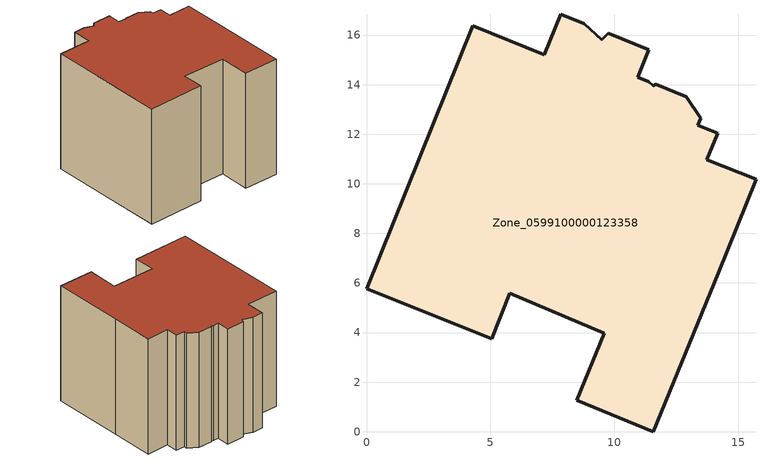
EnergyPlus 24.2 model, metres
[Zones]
Zone_0599100000123358
 floor ground (C_G): 9.76,16.06 11.39,15.41 10.94,14.3 11.39,14.12 11.57,13.96 11.66,14.01 12.89,13.51 13.48,12.65 13.37,12.37 14.16,12.04 13.73,10.98 15.71,10.18 14.18,6.4 11.56,0 8.48,1.27 9.59,3.98 5.78,5.59 5.05,3.75 0,5.77 4.28,16.37 7.17,15.21 7.83,16.84 8.78,16.46 9.5,15.81 z0
 wall outside (C_F): 13.73,10.98 14.16,12.04 13.37,12.37 13.48,12.65 12.89,13.51 11.66,14.01 11.57,13.96 11.39,14.12 10.94,14.3 11.39,15.41 9.76,16.06 9.5,15.81 8.78,16.46 7.83,16.84 7.17,15.21 4.28,16.37 0,5.77 5.05,3.75 5.78,5.59 9.59,3.98 8.48,1.27 11.56,0 14.18,6.4 15.71,10.18 13.73,10.98 z0:11.3
 roof outside (C_R): 11.66,14.01 11.57,13.96 11.39,14.12 10.94,14.3 11.39,15.41 9.76,16.06 9.5,15.81 8.78,16.46 7.83,16.84 7.17,15.21 4.28,16.37 0,5.77 5.05,3.75 5.78,5.59 9.59,3.98 8.48,1.27 11.56,0 14.18,6.4 15.71,10.18 13.73,10.98 14.16,12.04 13.37,12.37 13.48,12.65 12.89,13.51 z11.3
[BUILDING]
Pand.0599100000123358: North Axis=0; Terrain=City; Loads Convergence Tolerance Value=0.04; Temperature Convergence Tolerance Value=0.4; Solar Distribution=FullExterior; Maximum Number of Warmup Days=25; Minimum Number of Warmup Days=1
[Site:Location]
Rotterdam.The.Hague.AP_ZH_NLD Design_Conditions: Latitude=51.96; Longitude=4.45; Time Zone=1; Elevation=-4.5
[SITE:GROUNDTEMPERATURE:BUILDINGSURFACE]
18, 18, 18, 18, 18, 18, 18, 18, 18, 18, 18, 18
[MATERIAL] Thermal Absorptance=0.9; Solar Absorptance=0.7; Visible Absorptance=0.7
Name | Roughness | Thickness | Conductivity | Density | Specific Heat
G.TI.1946 | MediumSmooth | 0.15 | 1 | 540 | 1210
F.TI.1946 | Rough | 0.3 | 0.857143 | 1920 | 840
R.TI.1946 | MediumRough | 0.2 | 0.1 | 1500 | 1000
[CONSTRUCTION]
C_G: G.TI.1946
C_F: F.TI.1946
C_R: R.TI.1946
[ZONE]
Zone_0599100000123358: Type=1; Multiplier=1; Ceiling Height=Autocalculate; Volume=Autocalculate; Floor Area=autocalculate; Part of Total Floor Area=Yes
[ZONEINFILTRATION:DESIGNFLOWRATE]
Infil_Zone_0599100000123358: Zone or ZoneList or Space or SpaceList=Zone_0599100000123358; Schedule=AlwaysOn; Design Flow Rate Calculation Method=Flow/Area; Flow Rate per Floor Area=0.003; Constant Term Coefficient=1; Temperature Term Coefficient=0; Velocity Term Coefficient=0; Velocity Squared Term Coefficient=0
[HVACTEMPLATE:ZONE:IDEALLOADSAIRSYSTEM]
Zone_0599100000123358: Maximum Heating Supply Air Temperature=50; Minimum Cooling Supply Air Temperature=13; Maximum Heating Supply Air Humidity Ratio=0.0156; Minimum Cooling Supply Air Humidity Ratio=0.0077; Heating Limit=NoLimit; Cooling Limit=NoLimit; Dehumidification Control Type=ConstantSensibleHeatRatio; Cooling Sensible Heat Ratio=0.7; Dehumidification Setpoint=60; Humidification Control Type=None; Humidification Setpoint=30; Outdoor Air Method=None; Outdoor Air Flow Rate per Person=0.00944; Outdoor Air Flow Rate per Zone Floor Area=0; Outdoor Air Flow Rate per Zone=0; Demand Controlled Ventilation Type=None; Outdoor Air Economizer Type=NoEconomizer; Heat Recovery Type=None; Sensible Heat Recovery Effectiveness=0.7; Latent Heat Recovery Effectiveness=0.65
[ZONECONTROL:THERMOSTAT]
ThermostatControl_Zone_0599100000123358: Zone or ZoneList=Zone_0599100000123358; Control Type Schedule=DualSetpointControlType; Control 1=Thermostat_Zone_0599100000123358; Temperature Difference Between Cutout And Setpoint=0
[THERMOSTATSETPOINT:DUALSETPOINT]
Thermostat_Zone_0599100000123358: Heating Setpoint Temperature Schedule=HeatingSetpoint_Zone_0599100000123358; Cooling Setpoint Temperature Schedule=CoolingSetpoint_Zone_0599100000123358
[SCHEDULE:COMPACT]
HeatingSetpoint_Zone_0599100000123358: Through: 12/31, For: AllDays, Until: 24:00, 21
CoolingSetpoint_Zone_0599100000123358: Through: 12/31, For: AllDays, Until: 24:00, 24
DualSetpointControlType: Through: 12/31, For: AllDays, Until: 24:00, 4
AlwaysOn: Through: 12/31, For: AllDays, Until: 24:00, 1
